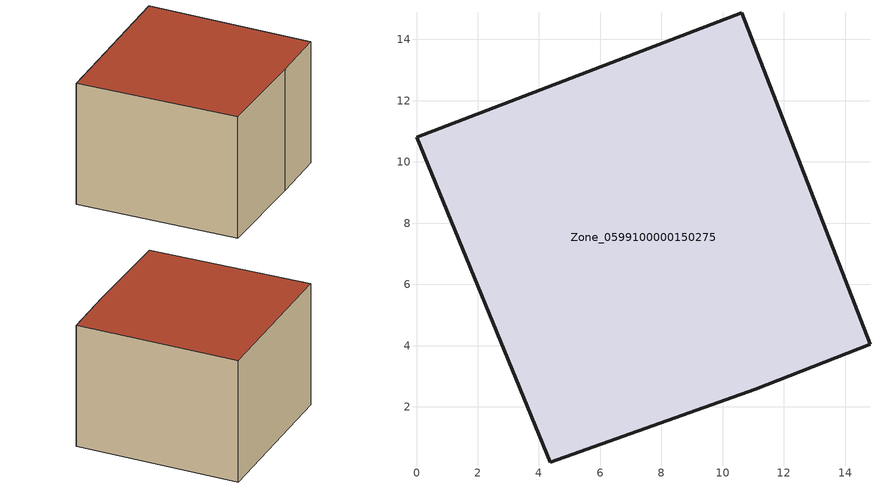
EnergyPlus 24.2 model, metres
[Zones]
Zone_0599100000150275
 floor ground (C_G): 4.36,0.18 0,10.8 10.63,14.88 14.81,4.04 11.06,2.58 z0
 wall outside (C_F): 14.81,4.04 10.63,14.88 0,10.8 4.36,0.18 11.06,2.58 14.81,4.04 z0:9.07
 roof outside (C_R): 10.63,14.88 0,10.8 4.36,0.18 11.06,2.58 14.81,4.04 z9.07
[BUILDING]
Pand.0599100000150275: North Axis=0; Terrain=City; Loads Convergence Tolerance Value=0.04; Temperature Convergence Tolerance Value=0.4; Solar Distribution=FullExterior; Maximum Number of Warmup Days=25; Minimum Number of Warmup Days=1
[Site:Location]
Rotterdam.The.Hague.AP_ZH_NLD Design_Conditions: Latitude=51.96; Longitude=4.45; Time Zone=1; Elevation=-4.5
[SITE:GROUNDTEMPERATURE:BUILDINGSURFACE]
18, 18, 18, 18, 18, 18, 18, 18, 18, 18, 18, 18
[MATERIAL] Thermal Absorptance=0.9; Solar Absorptance=0.7; Visible Absorptance=0.7
Name | Roughness | Thickness | Conductivity | Density | Specific Heat
G.TC.1946 | MediumSmooth | 0.15 | 1 | 540 | 1210
F.TC.1946 | Rough | 0.3 | 0.857143 | 1920 | 840
R.TC.1946 | MediumRough | 0.2 | 0.909091 | 1500 | 1000
[CONSTRUCTION]
C_G: G.TC.1946
C_F: F.TC.1946
C_R: R.TC.1946
[ZONE]
Zone_0599100000150275: Type=1; Multiplier=1; Ceiling Height=Autocalculate; Volume=Autocalculate; Floor Area=autocalculate; Part of Total Floor Area=Yes
[ZONEINFILTRATION:DESIGNFLOWRATE]
Infil_Zone_0599100000150275: Zone or ZoneList or Space or SpaceList=Zone_0599100000150275; Schedule=AlwaysOn; Design Flow Rate Calculation Method=Flow/Area; Flow Rate per Floor Area=0.003; Constant Term Coefficient=1; Temperature Term Coefficient=0; Velocity Term Coefficient=0; Velocity Squared Term Coefficient=0
[HVACTEMPLATE:ZONE:IDEALLOADSAIRSYSTEM]
Zone_0599100000150275: Maximum Heating Supply Air Temperature=50; Minimum Cooling Supply Air Temperature=13; Maximum Heating Supply Air Humidity Ratio=0.0156; Minimum Cooling Supply Air Humidity Ratio=0.0077; Heating Limit=NoLimit; Cooling Limit=NoLimit; Dehumidification Control Type=ConstantSensibleHeatRatio; Cooling Sensible Heat Ratio=0.7; Dehumidification Setpoint=60; Humidification Control Type=None; Humidification Setpoint=30; Outdoor Air Method=None; Outdoor Air Flow Rate per Person=0.00944; Outdoor Air Flow Rate per Zone Floor Area=0; Outdoor Air Flow Rate per Zone=0; Demand Controlled Ventilation Type=None; Outdoor Air Economizer Type=NoEconomizer; Heat Recovery Type=None; Sensible Heat Recovery Effectiveness=0.7; Latent Heat Recovery Effectiveness=0.65
[ZONECONTROL:THERMOSTAT]
ThermostatControl_Zone_0599100000150275: Zone or ZoneList=Zone_0599100000150275; Control Type Schedule=DualSetpointControlType; Control 1=Thermostat_Zone_0599100000150275; Temperature Difference Between Cutout And Setpoint=0
[THERMOSTATSETPOINT:DUALSETPOINT]
Thermostat_Zone_0599100000150275: Heating Setpoint Temperature Schedule=HeatingSetpoint_Zone_0599100000150275; Cooling Setpoint Temperature Schedule=CoolingSetpoint_Zone_0599100000150275
[SCHEDULE:COMPACT]
HeatingSetpoint_Zone_0599100000150275: Through: 12/31, For: AllDays, Until: 24:00, 21
CoolingSetpoint_Zone_0599100000150275: Through: 12/31, For: AllDays, Until: 24:00, 24
DualSetpointControlType: Through: 12/31, For: AllDays, Until: 24:00, 4
AlwaysOn: Through: 12/31, For: AllDays, Until: 24:00, 1
